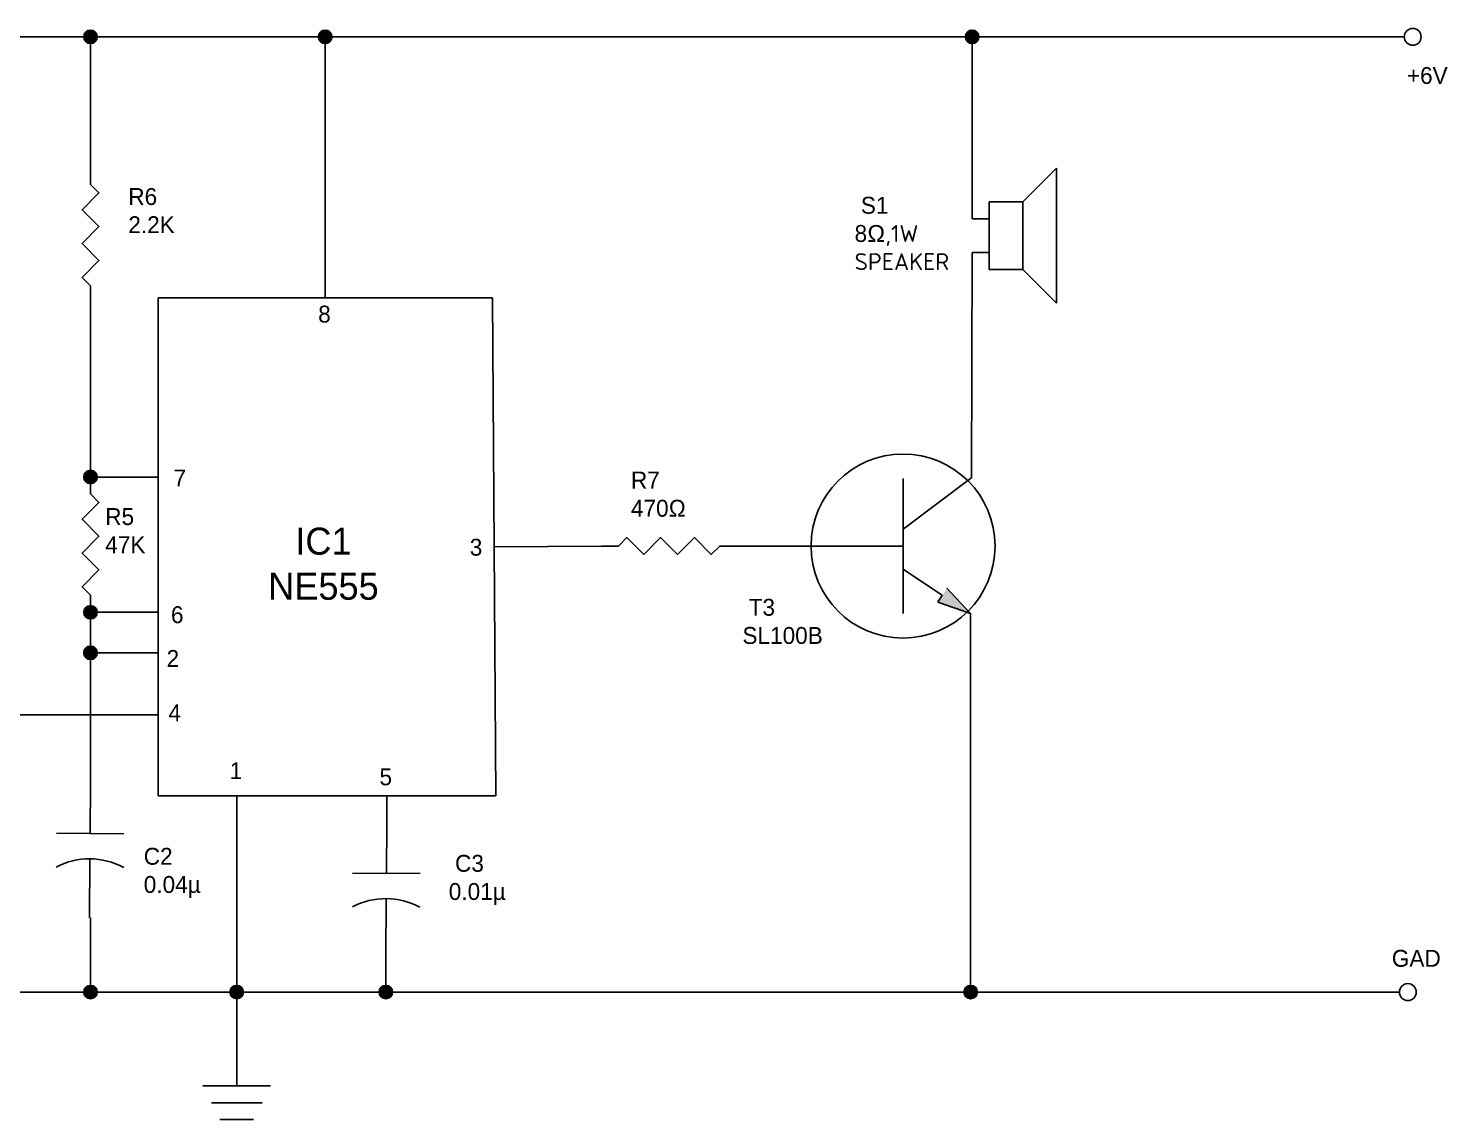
# Model space of a CAD drawing. Header units: inches. Extents: x 49.2 to 70.8, y -5.9 to 40.9.
# Drawn here: x 53.124 to 57.325, y 13.129 to 16.358 of the extents above; entities that cross this region are included whole.
import ezdxf

# ---------------------------------------------------------------- set-up
doc = ezdxf.new("R2010")
doc.units = ezdxf.units.IN
doc.header["$MEASUREMENT"] = 0

# ---------------------------------------------------------------- blocks, each defined once
blk = doc.blocks.new('Capacitor')
at = {"color": 7}
for p, q in [((0.15, -0.1), (0.15, 0.1)), ((0.15, 0), (0, 0)), ((0.225, 0), (0.4, 0))]:
    blk.add_line(p, q, dxfattribs=at)
blk.add_arc((0.4375, 0), 0.2125, 151.9275, 208.0725, dxfattribs=at)
blk = doc.blocks.new('Transistor - NPN')
at = {"color": 7}
for p, q in [((0.199999, 0.2), (0.199999, -0.2)), ((0.399999, 0.2), (0.199999, 0.05)), ((0, 0), (0.199999, 0)), ((0.316132, -0.145536), (0.201153, -0.069033)), ((0.329748, -0.124569), (0.399999, -0.2)), ((0.302516, -0.166503), (0.316132, -0.145536)), ((0.399999, -0.2), (0.302516, -0.166503))]:
    blk.add_line(p, q, dxfattribs=at)
blk.add_solid([(0.302516, -0.166503), (0.399999, -0.2), (0.329748, -0.124569)], dxfattribs=at)
blk = doc.blocks.new('Ground')
at = {"color": 7}
for p, q in [((-0.1, 0), (0.1, 0)), ((0.075, -0.05), (-0.075, -0.05)), ((-0.05, -0.1), (0.05, -0.1))]:
    blk.add_line(p, q, dxfattribs=at)
blk = doc.blocks.new('Speaker')
at = {"color": 7}
for p, q in [((0.25, 0.15), (0.15, 0.05)), ((0.25, -0.25), (0.25, 0.15)), ((0.05, 0.05), (0.05, -0.15)), ((0.15, 0.05), (0.05, 0.05)), ((0.15, -0.15), (0.15, 0.05)), ((0, 0), (0.05, 0)), ((0, -0.1), (0.05, -0.1)), ((0.05, -0.15), (0.15, -0.15)), ((0.15, -0.15), (0.25, -0.25))]:
    blk.add_line(p, q, dxfattribs=at)
blk = doc.blocks.new('Resistor')
at = {"color": 7}
blk.add_lwpolyline([(0, 0), (0.05, 0), (0.075, 0.025), (0.125, -0.025), (0.175, 0.025), (0.225, -0.025), (0.275, 0.025), (0.325, -0.025), (0.35, 0), (0.4, 0)], dxfattribs=at)

msp = doc.modelspace()

# ---------------------------------------------------------------- linework, layer by layer
for p, q in [((50.0964, 16.3328), (55.0964, 16.3328)), ((53.3078, 15.9463), (53.3078, 16.3328)), ((54.0025, 15.5609), (54.0025, 16.3328)), ((55.0964, 16.3328), (57.1964, 16.3328)), ((55.9174, 15.7946), (55.9174, 16.3328)), ((55.9158, 15.0285), (55.9174, 15.6946)), ((53.3078, 15.5463), (53.3078, 15.0305)), ((53.5078, 15.0305), (53.5078, 15.5609)), ((53.5078, 15.5609), (54.4972, 15.5609)), ((54.5078, 14.0872), (54.4972, 15.5609)), ((53.3078, 15.1607), (53.3078, 15.1607)), ((53.3078, 15.0961), (53.3078, 15.0961)), ((53.3078, 15.0305), (53.5078, 15.0305)), ((53.5078, 15.0305), (53.5078, 14.5648)), ((55.9129, 15.0263), (55.9158, 15.0285)), ((54.5025, 14.824), (54.8201, 14.8263)), ((55.2203, 14.8263), (55.5129, 14.8263)), ((53.3078, 14.6305), (53.3078, 14.1259)), ((53.3078, 14.6305), (53.5078, 14.6305)), ((55.9129, 14.6263), (55.9129, 13.5066)), ((53.5078, 14.5648), (53.5078, 14.4678)), ((53.3078, 14.5105), (53.5078, 14.5105)), ((53.5078, 14.4678), (53.5078, 14.3243)), ((52.743, 14.3269), (53.5081, 14.3269)), ((53.5078, 14.3243), (53.5078, 14.0872)), ((53.5078, 14.0872), (54.5078, 14.0872)), ((53.7406, 14.0872), (53.7406, 13.5066)), ((54.1847, 14.0081), (54.1853, 14.0872)), ((53.3078, 13.5066), (53.3078, 13.7259)), ((54.182, 13.5066), (54.182, 13.6081)), ((52.743, 13.5066), (53.3078, 13.5066)), ((53.3078, 13.5066), (54.182, 13.5066)), ((53.7406, 13.5066), (53.7406, 13.2294)), ((54.182, 13.5066), (57.182, 13.5066))]:
    msp.add_line(p, q)
at = {"color": 7}
for centre, radius in [((53.3078, 16.3328), 0.02), ((54.0025, 16.3328), 0.02), ((55.9174, 16.3328), 0.02), ((57.2214, 16.3328), 0.025), ((55.7129, 14.8263), 0.2723), ((53.3078, 15.0305), 0.02), ((53.3078, 14.6305), 0.02), ((53.3078, 14.5105), 0.02), ((53.3078, 13.5066), 0.02), ((53.7406, 13.5066), 0.02), ((54.182, 13.5066), 0.02), ((55.9129, 13.5066), 0.02), ((57.207, 13.5066), 0.025)]:
    msp.add_circle(centre, radius, dxfattribs=at)
for points in [[(53.2955, 16.3486), (53.2878, 16.3328), (53.3078, 16.3328)], [(53.2955, 16.3486), (53.2891, 16.34), (53.2878, 16.3328)], [(53.2955, 16.3486), (53.2924, 16.3455), (53.2891, 16.34)], [(53.2924, 16.3455), (53.2909, 16.3436), (53.2891, 16.34)], [(53.2909, 16.3436), (53.2898, 16.3417), (53.2891, 16.34)], [(53.2955, 16.3486), (53.2939, 16.3472), (53.2924, 16.3455)], [(53.2955, 16.3486), (53.3078, 16.3328), (53.3078, 16.3528)], [(53.3078, 16.3528), (53.3022, 16.352), (53.2955, 16.3486)], [(53.3022, 16.352), (53.2985, 16.3503), (53.2955, 16.3486)], [(53.2985, 16.3503), (53.2968, 16.3496), (53.2955, 16.3486)], [(53.3022, 16.352), (53.3002, 16.3513), (53.2985, 16.3503)], [(53.3078, 16.3528), (53.3062, 16.3527), (53.3022, 16.352)], [(53.3062, 16.3527), (53.3042, 16.3525), (53.3022, 16.352)], [(53.3201, 16.3486), (53.3078, 16.3528), (53.3078, 16.3328)], [(53.3201, 16.3486), (53.3134, 16.352), (53.3078, 16.3528)], [(53.3134, 16.352), (53.3094, 16.3527), (53.3078, 16.3528)], [(53.3078, 16.3328), (53.3278, 16.3328), (53.3201, 16.3486)], [(53.3134, 16.352), (53.3114, 16.3525), (53.3094, 16.3527)], [(53.3201, 16.3486), (53.3171, 16.3503), (53.3134, 16.352)], [(53.3171, 16.3503), (53.3155, 16.3513), (53.3134, 16.352)], [(53.3201, 16.3486), (53.3188, 16.3496), (53.3171, 16.3503)], [(53.3278, 16.3328), (53.3265, 16.34), (53.3201, 16.3486)], [(53.3265, 16.34), (53.3232, 16.3455), (53.3201, 16.3486)], [(53.3232, 16.3455), (53.3217, 16.3472), (53.3201, 16.3486)], [(53.3265, 16.34), (53.3247, 16.3436), (53.3232, 16.3455)], [(53.3265, 16.34), (53.3258, 16.3417), (53.3247, 16.3436)], [(53.9902, 16.3486), (53.9825, 16.3328), (54.0025, 16.3328)], [(53.9902, 16.3486), (53.9838, 16.34), (53.9825, 16.3328)], [(53.9902, 16.3486), (53.9871, 16.3455), (53.9838, 16.34)], [(53.9871, 16.3455), (53.9856, 16.3436), (53.9838, 16.34)], [(53.9856, 16.3436), (53.9845, 16.3417), (53.9838, 16.34)], [(53.9902, 16.3486), (53.9886, 16.3472), (53.9871, 16.3455)], [(53.9902, 16.3486), (54.0025, 16.3328), (54.0025, 16.3528)], [(54.0025, 16.3528), (53.9969, 16.352), (53.9902, 16.3486)], [(53.9969, 16.352), (53.9932, 16.3503), (53.9902, 16.3486)], [(53.9932, 16.3503), (53.9915, 16.3496), (53.9902, 16.3486)], [(53.9969, 16.352), (53.9949, 16.3513), (53.9932, 16.3503)], [(54.0025, 16.3528), (54.0009, 16.3527), (53.9969, 16.352)], [(54.0009, 16.3527), (53.9989, 16.3525), (53.9969, 16.352)], [(54.0148, 16.3486), (54.0025, 16.3528), (54.0025, 16.3328)], [(54.0148, 16.3486), (54.0081, 16.352), (54.0025, 16.3528)], [(54.0081, 16.352), (54.0041, 16.3527), (54.0025, 16.3528)], [(54.0025, 16.3328), (54.0225, 16.3328), (54.0148, 16.3486)], [(54.0081, 16.352), (54.0061, 16.3525), (54.0041, 16.3527)], [(54.0148, 16.3486), (54.0118, 16.3503), (54.0081, 16.352)], [(54.0118, 16.3503), (54.0102, 16.3513), (54.0081, 16.352)], [(54.0148, 16.3486), (54.0135, 16.3496), (54.0118, 16.3503)], [(54.0225, 16.3328), (54.0212, 16.34), (54.0148, 16.3486)], [(54.0212, 16.34), (54.0179, 16.3455), (54.0148, 16.3486)], [(54.0179, 16.3455), (54.0164, 16.3472), (54.0148, 16.3486)], [(54.0212, 16.34), (54.0194, 16.3436), (54.0179, 16.3455)], [(54.0212, 16.34), (54.0205, 16.3417), (54.0194, 16.3436)], [(55.9051, 16.3486), (55.8974, 16.3328), (55.9174, 16.3328)], [(55.9051, 16.3486), (55.8987, 16.34), (55.8974, 16.3328)], [(55.9051, 16.3486), (55.902, 16.3455), (55.8987, 16.34)], [(55.902, 16.3455), (55.9005, 16.3436), (55.8987, 16.34)], [(55.9005, 16.3436), (55.8994, 16.3417), (55.8987, 16.34)], [(55.9051, 16.3486), (55.9035, 16.3472), (55.902, 16.3455)], [(55.9051, 16.3486), (55.9174, 16.3328), (55.9174, 16.3528)], [(55.9174, 16.3528), (55.9118, 16.352), (55.9051, 16.3486)], [(55.9118, 16.352), (55.9081, 16.3503), (55.9051, 16.3486)], [(55.9081, 16.3503), (55.9064, 16.3496), (55.9051, 16.3486)], [(55.9118, 16.352), (55.9097, 16.3513), (55.9081, 16.3503)], [(55.9174, 16.3528), (55.9158, 16.3527), (55.9118, 16.352)], [(55.9158, 16.3527), (55.9138, 16.3525), (55.9118, 16.352)], [(55.9297, 16.3486), (55.9174, 16.3528), (55.9174, 16.3328)], [(55.9297, 16.3486), (55.923, 16.352), (55.9174, 16.3528)], [(55.923, 16.352), (55.919, 16.3527), (55.9174, 16.3528)], [(55.9174, 16.3328), (55.9374, 16.3328), (55.9297, 16.3486)], [(55.923, 16.352), (55.921, 16.3525), (55.919, 16.3527)], [(55.9297, 16.3486), (55.9267, 16.3503), (55.923, 16.352)], [(55.9267, 16.3503), (55.925, 16.3513), (55.923, 16.352)], [(55.9297, 16.3486), (55.9284, 16.3496), (55.9267, 16.3503)], [(55.9374, 16.3328), (55.9361, 16.34), (55.9297, 16.3486)], [(55.9361, 16.34), (55.9328, 16.3455), (55.9297, 16.3486)], [(55.9328, 16.3455), (55.9313, 16.3472), (55.9297, 16.3486)], [(55.9361, 16.34), (55.9343, 16.3436), (55.9328, 16.3455)], [(55.9361, 16.34), (55.9354, 16.3417), (55.9343, 16.3436)], [(53.2891, 16.34), (53.2883, 16.3376), (53.2878, 16.3328)], [(53.2883, 16.3376), (53.288, 16.3351), (53.2878, 16.3328)], [(53.3078, 16.3328), (53.2878, 16.3328), (53.2955, 16.3171)], [(53.2878, 16.3328), (53.2891, 16.3256), (53.2955, 16.3171)], [(53.2878, 16.3328), (53.2883, 16.328), (53.2891, 16.3256)], [(53.2878, 16.3328), (53.288, 16.3306), (53.2883, 16.328)], [(53.2891, 16.3256), (53.2924, 16.3202), (53.2955, 16.3171)], [(53.2891, 16.3256), (53.2909, 16.3221), (53.2924, 16.3202)], [(53.2891, 16.3256), (53.2898, 16.3239), (53.2909, 16.3221)], [(53.2924, 16.3202), (53.2939, 16.3185), (53.2955, 16.3171)], [(53.2955, 16.3171), (53.3078, 16.3128), (53.3078, 16.3328)], [(53.2955, 16.3171), (53.3022, 16.3137), (53.3078, 16.3128)], [(53.2955, 16.3171), (53.2985, 16.3154), (53.3022, 16.3137)], [(53.2955, 16.3171), (53.2968, 16.3161), (53.2985, 16.3154)], [(53.2985, 16.3154), (53.3002, 16.3143), (53.3022, 16.3137)], [(53.3022, 16.3137), (53.3062, 16.313), (53.3078, 16.3128)], [(53.3022, 16.3137), (53.3042, 16.3132), (53.3062, 16.313)], [(53.3201, 16.3171), (53.3078, 16.3328), (53.3078, 16.3128)], [(53.3201, 16.3171), (53.3278, 16.3328), (53.3078, 16.3328)], [(53.3078, 16.3128), (53.3134, 16.3137), (53.3201, 16.3171)], [(53.3078, 16.3128), (53.3094, 16.313), (53.3134, 16.3137)], [(53.3094, 16.313), (53.3114, 16.3132), (53.3134, 16.3137)], [(53.3134, 16.3137), (53.3171, 16.3154), (53.3201, 16.3171)], [(53.3134, 16.3137), (53.3155, 16.3143), (53.3171, 16.3154)], [(53.3171, 16.3154), (53.3188, 16.3161), (53.3201, 16.3171)], [(53.3201, 16.3171), (53.3265, 16.3256), (53.3278, 16.3328)], [(53.3201, 16.3171), (53.3232, 16.3202), (53.3265, 16.3256)], [(53.3201, 16.3171), (53.3217, 16.3185), (53.3232, 16.3202)], [(53.3232, 16.3202), (53.3247, 16.3221), (53.3265, 16.3256)], [(53.3247, 16.3221), (53.3258, 16.3239), (53.3265, 16.3256)], [(53.3278, 16.3328), (53.3273, 16.3376), (53.3265, 16.34)], [(53.3265, 16.3256), (53.3273, 16.328), (53.3278, 16.3328)], [(53.3278, 16.3328), (53.3276, 16.3351), (53.3273, 16.3376)], [(53.3273, 16.328), (53.3276, 16.3306), (53.3278, 16.3328)], [(53.9838, 16.34), (53.983, 16.3376), (53.9825, 16.3328)], [(53.983, 16.3376), (53.9827, 16.3351), (53.9825, 16.3328)], [(54.0025, 16.3328), (53.9825, 16.3328), (53.9902, 16.3171)], [(53.9825, 16.3328), (53.9838, 16.3256), (53.9902, 16.3171)], [(53.9825, 16.3328), (53.983, 16.328), (53.9838, 16.3256)], [(53.9825, 16.3328), (53.9827, 16.3306), (53.983, 16.328)], [(53.9838, 16.3256), (53.9871, 16.3202), (53.9902, 16.3171)], [(53.9838, 16.3256), (53.9856, 16.3221), (53.9871, 16.3202)], [(53.9838, 16.3256), (53.9845, 16.3239), (53.9856, 16.3221)], [(53.9871, 16.3202), (53.9886, 16.3185), (53.9902, 16.3171)], [(53.9902, 16.3171), (54.0025, 16.3128), (54.0025, 16.3328)], [(53.9902, 16.3171), (53.9969, 16.3137), (54.0025, 16.3128)], [(53.9902, 16.3171), (53.9932, 16.3154), (53.9969, 16.3137)], [(53.9902, 16.3171), (53.9915, 16.3161), (53.9932, 16.3154)], [(53.9932, 16.3154), (53.9949, 16.3143), (53.9969, 16.3137)], [(53.9969, 16.3137), (54.0009, 16.313), (54.0025, 16.3128)], [(53.9969, 16.3137), (53.9989, 16.3132), (54.0009, 16.313)], [(54.0148, 16.3171), (54.0025, 16.3328), (54.0025, 16.3128)], [(54.0148, 16.3171), (54.0225, 16.3328), (54.0025, 16.3328)], [(54.0025, 16.3128), (54.0081, 16.3137), (54.0148, 16.3171)], [(54.0025, 16.3128), (54.0041, 16.313), (54.0081, 16.3137)], [(54.0041, 16.313), (54.0061, 16.3132), (54.0081, 16.3137)], [(54.0081, 16.3137), (54.0118, 16.3154), (54.0148, 16.3171)], [(54.0081, 16.3137), (54.0102, 16.3143), (54.0118, 16.3154)], [(54.0118, 16.3154), (54.0135, 16.3161), (54.0148, 16.3171)], [(54.0148, 16.3171), (54.0212, 16.3256), (54.0225, 16.3328)], [(54.0148, 16.3171), (54.0179, 16.3202), (54.0212, 16.3256)], [(54.0148, 16.3171), (54.0164, 16.3185), (54.0179, 16.3202)], [(54.0179, 16.3202), (54.0194, 16.3221), (54.0212, 16.3256)], [(54.0194, 16.3221), (54.0205, 16.3239), (54.0212, 16.3256)], [(54.0225, 16.3328), (54.022, 16.3376), (54.0212, 16.34)], [(54.0212, 16.3256), (54.022, 16.328), (54.0225, 16.3328)], [(54.0225, 16.3328), (54.0223, 16.3351), (54.022, 16.3376)], [(54.022, 16.328), (54.0223, 16.3306), (54.0225, 16.3328)], [(55.8987, 16.34), (55.8979, 16.3376), (55.8974, 16.3328)], [(55.8979, 16.3376), (55.8975, 16.3351), (55.8974, 16.3328)], [(55.9174, 16.3328), (55.8974, 16.3328), (55.9051, 16.3171)], [(55.8974, 16.3328), (55.8987, 16.3256), (55.9051, 16.3171)], [(55.8974, 16.3328), (55.8979, 16.328), (55.8987, 16.3256)], [(55.8974, 16.3328), (55.8975, 16.3306), (55.8979, 16.328)], [(55.8987, 16.3256), (55.902, 16.3202), (55.9051, 16.3171)], [(55.8987, 16.3256), (55.9005, 16.3221), (55.902, 16.3202)], [(55.8987, 16.3256), (55.8994, 16.3239), (55.9005, 16.3221)], [(55.902, 16.3202), (55.9035, 16.3185), (55.9051, 16.3171)], [(55.9051, 16.3171), (55.9174, 16.3128), (55.9174, 16.3328)], [(55.9051, 16.3171), (55.9118, 16.3137), (55.9174, 16.3128)], [(55.9051, 16.3171), (55.9081, 16.3154), (55.9118, 16.3137)], [(55.9051, 16.3171), (55.9064, 16.3161), (55.9081, 16.3154)], [(55.9081, 16.3154), (55.9097, 16.3143), (55.9118, 16.3137)], [(55.9118, 16.3137), (55.9158, 16.313), (55.9174, 16.3128)], [(55.9118, 16.3137), (55.9138, 16.3132), (55.9158, 16.313)], [(55.9297, 16.3171), (55.9174, 16.3328), (55.9174, 16.3128)], [(55.9297, 16.3171), (55.9374, 16.3328), (55.9174, 16.3328)], [(55.9174, 16.3128), (55.923, 16.3137), (55.9297, 16.3171)], [(55.9174, 16.3128), (55.919, 16.313), (55.923, 16.3137)], [(55.919, 16.313), (55.921, 16.3132), (55.923, 16.3137)], [(55.923, 16.3137), (55.9267, 16.3154), (55.9297, 16.3171)], [(55.923, 16.3137), (55.925, 16.3143), (55.9267, 16.3154)], [(55.9267, 16.3154), (55.9284, 16.3161), (55.9297, 16.3171)], [(55.9297, 16.3171), (55.9361, 16.3256), (55.9374, 16.3328)], [(55.9297, 16.3171), (55.9328, 16.3202), (55.9361, 16.3256)], [(55.9297, 16.3171), (55.9313, 16.3185), (55.9328, 16.3202)], [(55.9328, 16.3202), (55.9343, 16.3221), (55.9361, 16.3256)], [(55.9343, 16.3221), (55.9354, 16.3239), (55.9361, 16.3256)], [(55.9374, 16.3328), (55.9368, 16.3376), (55.9361, 16.34)], [(55.9361, 16.3256), (55.9368, 16.328), (55.9374, 16.3328)], [(55.9374, 16.3328), (55.9372, 16.3351), (55.9368, 16.3376)], [(55.9368, 16.328), (55.9372, 16.3306), (55.9374, 16.3328)], [(53.2955, 15.0462), (53.2878, 15.0305), (53.3078, 15.0305)], [(53.2955, 15.0462), (53.2891, 15.0377), (53.2878, 15.0305)], [(53.2955, 15.0462), (53.2924, 15.0431), (53.2891, 15.0377)], [(53.2924, 15.0431), (53.2909, 15.0413), (53.2891, 15.0377)], [(53.2909, 15.0413), (53.2898, 15.0394), (53.2891, 15.0377)], [(53.2955, 15.0462), (53.2939, 15.0449), (53.2924, 15.0431)], [(53.2955, 15.0462), (53.3078, 15.0305), (53.3078, 15.0505)], [(53.3078, 15.0505), (53.3022, 15.0496), (53.2955, 15.0462)], [(53.3022, 15.0496), (53.2985, 15.0479), (53.2955, 15.0462)], [(53.2985, 15.0479), (53.2968, 15.0472), (53.2955, 15.0462)], [(53.3022, 15.0496), (53.3002, 15.049), (53.2985, 15.0479)], [(53.3078, 15.0505), (53.3062, 15.0503), (53.3022, 15.0496)], [(53.3062, 15.0503), (53.3042, 15.0502), (53.3022, 15.0496)], [(53.3201, 15.0462), (53.3078, 15.0505), (53.3078, 15.0305)], [(53.3201, 15.0462), (53.3134, 15.0496), (53.3078, 15.0505)], [(53.3134, 15.0496), (53.3094, 15.0503), (53.3078, 15.0505)], [(53.3078, 15.0305), (53.3278, 15.0305), (53.3201, 15.0462)], [(53.3134, 15.0496), (53.3114, 15.0502), (53.3094, 15.0503)], [(53.3201, 15.0462), (53.3171, 15.0479), (53.3134, 15.0496)], [(53.3171, 15.0479), (53.3155, 15.049), (53.3134, 15.0496)], [(53.3201, 15.0462), (53.3188, 15.0472), (53.3171, 15.0479)], [(53.3278, 15.0305), (53.3265, 15.0377), (53.3201, 15.0462)], [(53.3265, 15.0377), (53.3232, 15.0431), (53.3201, 15.0462)], [(53.3232, 15.0431), (53.3217, 15.0449), (53.3201, 15.0462)], [(53.3265, 15.0377), (53.3247, 15.0413), (53.3232, 15.0431)], [(53.3265, 15.0377), (53.3258, 15.0394), (53.3247, 15.0413)], [(53.2891, 15.0377), (53.2883, 15.0353), (53.2878, 15.0305)], [(53.2883, 15.0353), (53.288, 15.0327), (53.2878, 15.0305)], [(53.3078, 15.0305), (53.2878, 15.0305), (53.2955, 15.0147)], [(53.2878, 15.0305), (53.2891, 15.0233), (53.2955, 15.0147)], [(53.2878, 15.0305), (53.2883, 15.0257), (53.2891, 15.0233)], [(53.2878, 15.0305), (53.288, 15.0282), (53.2883, 15.0257)], [(53.2891, 15.0233), (53.2924, 15.0178), (53.2955, 15.0147)], [(53.2891, 15.0233), (53.2909, 15.0197), (53.2924, 15.0178)], [(53.2891, 15.0233), (53.2898, 15.0216), (53.2909, 15.0197)], [(53.2924, 15.0178), (53.2939, 15.0161), (53.2955, 15.0147)], [(53.2955, 15.0147), (53.3078, 15.0105), (53.3078, 15.0305)], [(53.2955, 15.0147), (53.3022, 15.0113), (53.3078, 15.0105)], [(53.2955, 15.0147), (53.2985, 15.013), (53.3022, 15.0113)], [(53.2955, 15.0147), (53.2968, 15.0137), (53.2985, 15.013)], [(53.2985, 15.013), (53.3002, 15.012), (53.3022, 15.0113)], [(53.3022, 15.0113), (53.3062, 15.0106), (53.3078, 15.0105)], [(53.3022, 15.0113), (53.3042, 15.0108), (53.3062, 15.0106)], [(53.3201, 15.0147), (53.3078, 15.0305), (53.3078, 15.0105)], [(53.3201, 15.0147), (53.3278, 15.0305), (53.3078, 15.0305)], [(53.3078, 15.0105), (53.3134, 15.0113), (53.3201, 15.0147)], [(53.3078, 15.0105), (53.3094, 15.0106), (53.3134, 15.0113)], [(53.3094, 15.0106), (53.3114, 15.0108), (53.3134, 15.0113)], [(53.3134, 15.0113), (53.3171, 15.013), (53.3201, 15.0147)], [(53.3134, 15.0113), (53.3155, 15.012), (53.3171, 15.013)], [(53.3171, 15.013), (53.3188, 15.0137), (53.3201, 15.0147)], [(53.3201, 15.0147), (53.3265, 15.0233), (53.3278, 15.0305)], [(53.3201, 15.0147), (53.3232, 15.0178), (53.3265, 15.0233)], [(53.3201, 15.0147), (53.3217, 15.0161), (53.3232, 15.0178)], [(53.3232, 15.0178), (53.3247, 15.0197), (53.3265, 15.0233)], [(53.3247, 15.0197), (53.3258, 15.0216), (53.3265, 15.0233)], [(53.3278, 15.0305), (53.3273, 15.0353), (53.3265, 15.0377)], [(53.3265, 15.0233), (53.3273, 15.0257), (53.3278, 15.0305)], [(53.3278, 15.0305), (53.3276, 15.0327), (53.3273, 15.0353)], [(53.3273, 15.0257), (53.3276, 15.0282), (53.3278, 15.0305)], [(53.2955, 14.6462), (53.2878, 14.6305), (53.3078, 14.6305)], [(53.2955, 14.6462), (53.2891, 14.6377), (53.2878, 14.6305)], [(53.2891, 14.6377), (53.2883, 14.6353), (53.2878, 14.6305)], [(53.2883, 14.6353), (53.288, 14.6327), (53.2878, 14.6305)], [(53.3078, 14.6305), (53.2878, 14.6305), (53.2955, 14.6147)], [(53.2878, 14.6305), (53.2891, 14.6233), (53.2955, 14.6147)], [(53.2878, 14.6305), (53.2883, 14.6257), (53.2891, 14.6233)], [(53.2878, 14.6305), (53.288, 14.6282), (53.2883, 14.6257)], [(53.2955, 14.6462), (53.2924, 14.6431), (53.2891, 14.6377)], [(53.2924, 14.6431), (53.2909, 14.6413), (53.2891, 14.6377)], [(53.2909, 14.6413), (53.2898, 14.6394), (53.2891, 14.6377)], [(53.2891, 14.6233), (53.2924, 14.6178), (53.2955, 14.6147)], [(53.2891, 14.6233), (53.2909, 14.6197), (53.2924, 14.6178)], [(53.2891, 14.6233), (53.2898, 14.6216), (53.2909, 14.6197)], [(53.2955, 14.6462), (53.2939, 14.6449), (53.2924, 14.6431)], [(53.2955, 14.6462), (53.3078, 14.6305), (53.3078, 14.6505)], [(53.3078, 14.6505), (53.3022, 14.6496), (53.2955, 14.6462)], [(53.3022, 14.6496), (53.2985, 14.6479), (53.2955, 14.6462)], [(53.2985, 14.6479), (53.2968, 14.6472), (53.2955, 14.6462)], [(53.2955, 14.6147), (53.3078, 14.6105), (53.3078, 14.6305)], [(53.3022, 14.6496), (53.3002, 14.649), (53.2985, 14.6479)], [(53.3078, 14.6505), (53.3062, 14.6503), (53.3022, 14.6496)], [(53.3062, 14.6503), (53.3042, 14.6502), (53.3022, 14.6496)], [(53.3201, 14.6462), (53.3078, 14.6505), (53.3078, 14.6305)], [(53.3201, 14.6462), (53.3134, 14.6496), (53.3078, 14.6505)], [(53.3134, 14.6496), (53.3094, 14.6503), (53.3078, 14.6505)], [(53.3078, 14.6305), (53.3278, 14.6305), (53.3201, 14.6462)], [(53.3201, 14.6147), (53.3078, 14.6305), (53.3078, 14.6105)], [(53.3201, 14.6147), (53.3278, 14.6305), (53.3078, 14.6305)], [(53.3134, 14.6496), (53.3114, 14.6502), (53.3094, 14.6503)], [(53.3201, 14.6462), (53.3171, 14.6479), (53.3134, 14.6496)], [(53.3171, 14.6479), (53.3155, 14.649), (53.3134, 14.6496)], [(53.3201, 14.6462), (53.3188, 14.6472), (53.3171, 14.6479)], [(53.3278, 14.6305), (53.3265, 14.6377), (53.3201, 14.6462)], [(53.3265, 14.6377), (53.3232, 14.6431), (53.3201, 14.6462)], [(53.3232, 14.6431), (53.3217, 14.6449), (53.3201, 14.6462)], [(53.3201, 14.6147), (53.3265, 14.6233), (53.3278, 14.6305)], [(53.3201, 14.6147), (53.3232, 14.6178), (53.3265, 14.6233)], [(53.3265, 14.6377), (53.3247, 14.6413), (53.3232, 14.6431)], [(53.3232, 14.6178), (53.3247, 14.6197), (53.3265, 14.6233)], [(53.3265, 14.6377), (53.3258, 14.6394), (53.3247, 14.6413)], [(53.3247, 14.6197), (53.3258, 14.6216), (53.3265, 14.6233)], [(53.3278, 14.6305), (53.3273, 14.6353), (53.3265, 14.6377)], [(53.3265, 14.6233), (53.3273, 14.6257), (53.3278, 14.6305)], [(53.3278, 14.6305), (53.3276, 14.6327), (53.3273, 14.6353)], [(53.3273, 14.6257), (53.3276, 14.6282), (53.3278, 14.6305)], [(53.2924, 14.6178), (53.2939, 14.6161), (53.2955, 14.6147)], [(53.2955, 14.6147), (53.3022, 14.6113), (53.3078, 14.6105)], [(53.2955, 14.6147), (53.2985, 14.613), (53.3022, 14.6113)], [(53.2955, 14.6147), (53.2968, 14.6137), (53.2985, 14.613)], [(53.2985, 14.613), (53.3002, 14.612), (53.3022, 14.6113)], [(53.3022, 14.6113), (53.3062, 14.6106), (53.3078, 14.6105)], [(53.3022, 14.6113), (53.3042, 14.6108), (53.3062, 14.6106)], [(53.3078, 14.6105), (53.3134, 14.6113), (53.3201, 14.6147)], [(53.3078, 14.6105), (53.3094, 14.6106), (53.3134, 14.6113)], [(53.3094, 14.6106), (53.3114, 14.6108), (53.3134, 14.6113)], [(53.3134, 14.6113), (53.3171, 14.613), (53.3201, 14.6147)], [(53.3134, 14.6113), (53.3155, 14.612), (53.3171, 14.613)], [(53.3171, 14.613), (53.3188, 14.6137), (53.3201, 14.6147)], [(53.3201, 14.6147), (53.3217, 14.6161), (53.3232, 14.6178)], [(53.2955, 14.5262), (53.2878, 14.5105), (53.3078, 14.5105)], [(53.2955, 14.5262), (53.2891, 14.5177), (53.2878, 14.5105)], [(53.2891, 14.5177), (53.2883, 14.5153), (53.2878, 14.5105)], [(53.2883, 14.5153), (53.288, 14.5127), (53.2878, 14.5105)], [(53.3078, 14.5105), (53.2878, 14.5105), (53.2955, 14.4947)], [(53.2878, 14.5105), (53.2891, 14.5033), (53.2955, 14.4947)], [(53.2878, 14.5105), (53.2883, 14.5057), (53.2891, 14.5033)], [(53.2878, 14.5105), (53.288, 14.5082), (53.2883, 14.5057)], [(53.2955, 14.5262), (53.2924, 14.5231), (53.2891, 14.5177)], [(53.2924, 14.5231), (53.2909, 14.5213), (53.2891, 14.5177)], [(53.2909, 14.5213), (53.2898, 14.5194), (53.2891, 14.5177)], [(53.2891, 14.5033), (53.2924, 14.4978), (53.2955, 14.4947)], [(53.2891, 14.5033), (53.2909, 14.4997), (53.2924, 14.4978)], [(53.2891, 14.5033), (53.2898, 14.5016), (53.2909, 14.4997)], [(53.2955, 14.5262), (53.2939, 14.5249), (53.2924, 14.5231)], [(53.2924, 14.4978), (53.2939, 14.4961), (53.2955, 14.4947)], [(53.2955, 14.5262), (53.3078, 14.5105), (53.3078, 14.5305)], [(53.3078, 14.5305), (53.3022, 14.5297), (53.2955, 14.5262)], [(53.3022, 14.5297), (53.2985, 14.5279), (53.2955, 14.5262)], [(53.2985, 14.5279), (53.2968, 14.5273), (53.2955, 14.5262)], [(53.2955, 14.4947), (53.3078, 14.4905), (53.3078, 14.5105)], [(53.2955, 14.4947), (53.3022, 14.4913), (53.3078, 14.4905)], [(53.2955, 14.4947), (53.2985, 14.493), (53.3022, 14.4913)], [(53.2955, 14.4947), (53.2968, 14.4937), (53.2985, 14.493)], [(53.3022, 14.5297), (53.3002, 14.529), (53.2985, 14.5279)], [(53.2985, 14.493), (53.3002, 14.492), (53.3022, 14.4913)], [(53.3078, 14.5305), (53.3062, 14.5303), (53.3022, 14.5297)], [(53.3062, 14.5303), (53.3042, 14.5302), (53.3022, 14.5297)], [(53.3201, 14.5262), (53.3078, 14.5305), (53.3078, 14.5105)], [(53.3201, 14.5262), (53.3134, 14.5297), (53.3078, 14.5305)], [(53.3134, 14.5297), (53.3094, 14.5303), (53.3078, 14.5305)], [(53.3078, 14.5105), (53.3278, 14.5105), (53.3201, 14.5262)], [(53.3201, 14.4947), (53.3078, 14.5105), (53.3078, 14.4905)], [(53.3201, 14.4947), (53.3278, 14.5105), (53.3078, 14.5105)], [(53.3078, 14.4905), (53.3134, 14.4913), (53.3201, 14.4947)], [(53.3134, 14.5297), (53.3114, 14.5302), (53.3094, 14.5303)], [(53.3201, 14.5262), (53.3171, 14.5279), (53.3134, 14.5297)], [(53.3171, 14.5279), (53.3155, 14.529), (53.3134, 14.5297)], [(53.3134, 14.4913), (53.3171, 14.493), (53.3201, 14.4947)], [(53.3134, 14.4913), (53.3155, 14.492), (53.3171, 14.493)], [(53.3201, 14.5262), (53.3188, 14.5273), (53.3171, 14.5279)], [(53.3171, 14.493), (53.3188, 14.4937), (53.3201, 14.4947)], [(53.3278, 14.5105), (53.3265, 14.5177), (53.3201, 14.5262)], [(53.3265, 14.5177), (53.3232, 14.5231), (53.3201, 14.5262)], [(53.3232, 14.5231), (53.3217, 14.5249), (53.3201, 14.5262)], [(53.3201, 14.4947), (53.3265, 14.5033), (53.3278, 14.5105)], [(53.3201, 14.4947), (53.3232, 14.4978), (53.3265, 14.5033)], [(53.3201, 14.4947), (53.3217, 14.4961), (53.3232, 14.4978)], [(53.3265, 14.5177), (53.3247, 14.5213), (53.3232, 14.5231)], [(53.3232, 14.4978), (53.3247, 14.4997), (53.3265, 14.5033)], [(53.3265, 14.5177), (53.3258, 14.5194), (53.3247, 14.5213)], [(53.3247, 14.4997), (53.3258, 14.5016), (53.3265, 14.5033)], [(53.3278, 14.5105), (53.3273, 14.5153), (53.3265, 14.5177)], [(53.3265, 14.5033), (53.3273, 14.5057), (53.3278, 14.5105)], [(53.3278, 14.5105), (53.3276, 14.5127), (53.3273, 14.5153)], [(53.3273, 14.5057), (53.3276, 14.5082), (53.3278, 14.5105)], [(53.3022, 14.4913), (53.3062, 14.4906), (53.3078, 14.4905)], [(53.3022, 14.4913), (53.3042, 14.4908), (53.3062, 14.4906)], [(53.3078, 14.4905), (53.3094, 14.4906), (53.3134, 14.4913)], [(53.3094, 14.4906), (53.3114, 14.4908), (53.3134, 14.4913)], [(53.2955, 13.5223), (53.3078, 13.5066), (53.3078, 13.5266)], [(53.3078, 13.5266), (53.3022, 13.5258), (53.2955, 13.5223)], [(53.3078, 13.5266), (53.3062, 13.5264), (53.3022, 13.5258)], [(53.3062, 13.5264), (53.3042, 13.5263), (53.3022, 13.5258)], [(53.3201, 13.5223), (53.3078, 13.5266), (53.3078, 13.5066)], [(53.3201, 13.5223), (53.3134, 13.5258), (53.3078, 13.5266)], [(53.3134, 13.5258), (53.3094, 13.5264), (53.3078, 13.5266)], [(53.3134, 13.5258), (53.3114, 13.5263), (53.3094, 13.5264)], [(53.7284, 13.5223), (53.7406, 13.5066), (53.7406, 13.5266)], [(53.7406, 13.5266), (53.735, 13.5258), (53.7284, 13.5223)], [(53.7406, 13.5266), (53.7391, 13.5264), (53.735, 13.5258)], [(53.7391, 13.5264), (53.737, 13.5263), (53.735, 13.5258)], [(53.7529, 13.5223), (53.7406, 13.5266), (53.7406, 13.5066)], [(53.7529, 13.5223), (53.7463, 13.5258), (53.7406, 13.5266)], [(53.7463, 13.5258), (53.7422, 13.5264), (53.7406, 13.5266)], [(53.7463, 13.5258), (53.7442, 13.5263), (53.7422, 13.5264)], [(54.1697, 13.5223), (54.182, 13.5066), (54.182, 13.5266)], [(54.182, 13.5266), (54.1764, 13.5258), (54.1697, 13.5223)], [(54.182, 13.5266), (54.1804, 13.5264), (54.1764, 13.5258)], [(54.1804, 13.5264), (54.1784, 13.5263), (54.1764, 13.5258)], [(54.1943, 13.5223), (54.182, 13.5266), (54.182, 13.5066)], [(54.1943, 13.5223), (54.1876, 13.5258), (54.182, 13.5266)], [(54.1876, 13.5258), (54.1836, 13.5264), (54.182, 13.5266)], [(54.1876, 13.5258), (54.1856, 13.5263), (54.1836, 13.5264)], [(55.9006, 13.5223), (55.9129, 13.5066), (55.9129, 13.5266)], [(55.9129, 13.5266), (55.9072, 13.5258), (55.9006, 13.5223)], [(55.9129, 13.5266), (55.9113, 13.5264), (55.9072, 13.5258)], [(55.9113, 13.5264), (55.9093, 13.5263), (55.9072, 13.5258)], [(55.9251, 13.5223), (55.9129, 13.5266), (55.9129, 13.5066)], [(55.9251, 13.5223), (55.9185, 13.5258), (55.9129, 13.5266)], [(55.9185, 13.5258), (55.9144, 13.5264), (55.9129, 13.5266)], [(55.9185, 13.5258), (55.9165, 13.5263), (55.9144, 13.5264)], [(53.2955, 13.5223), (53.2878, 13.5066), (53.3078, 13.5066)], [(53.2955, 13.5223), (53.2891, 13.5138), (53.2878, 13.5066)], [(53.2891, 13.5138), (53.2883, 13.5114), (53.2878, 13.5066)], [(53.2883, 13.5114), (53.288, 13.5088), (53.2878, 13.5066)], [(53.3078, 13.5066), (53.2878, 13.5066), (53.2955, 13.4908)], [(53.2878, 13.5066), (53.2891, 13.4994), (53.2955, 13.4908)], [(53.2878, 13.5066), (53.2883, 13.5018), (53.2891, 13.4994)], [(53.2878, 13.5066), (53.288, 13.5044), (53.2883, 13.5018)], [(53.2955, 13.5223), (53.2924, 13.5193), (53.2891, 13.5138)], [(53.2924, 13.5193), (53.2909, 13.5174), (53.2891, 13.5138)], [(53.2909, 13.5174), (53.2898, 13.5155), (53.2891, 13.5138)], [(53.2891, 13.4994), (53.2924, 13.4939), (53.2955, 13.4908)], [(53.2891, 13.4994), (53.2909, 13.4958), (53.2924, 13.4939)], [(53.2891, 13.4994), (53.2898, 13.4977), (53.2909, 13.4958)], [(53.2955, 13.5223), (53.2939, 13.521), (53.2924, 13.5193)], [(53.2924, 13.4939), (53.2939, 13.4922), (53.2955, 13.4908)], [(53.3022, 13.5258), (53.2985, 13.5241), (53.2955, 13.5223)], [(53.2985, 13.5241), (53.2968, 13.5234), (53.2955, 13.5223)], [(53.2955, 13.4908), (53.3078, 13.4866), (53.3078, 13.5066)], [(53.2955, 13.4908), (53.3022, 13.4874), (53.3078, 13.4866)], [(53.2955, 13.4908), (53.2985, 13.4891), (53.3022, 13.4874)], [(53.2955, 13.4908), (53.2968, 13.4898), (53.2985, 13.4891)], [(53.3022, 13.5258), (53.3002, 13.5251), (53.2985, 13.5241)], [(53.2985, 13.4891), (53.3002, 13.4881), (53.3022, 13.4874)], [(53.3022, 13.4874), (53.3062, 13.4867), (53.3078, 13.4866)], [(53.3022, 13.4874), (53.3042, 13.4869), (53.3062, 13.4867)], [(53.3078, 13.5066), (53.3278, 13.5066), (53.3201, 13.5223)], [(53.3201, 13.4908), (53.3078, 13.5066), (53.3078, 13.4866)], [(53.3201, 13.4908), (53.3278, 13.5066), (53.3078, 13.5066)], [(53.3078, 13.4866), (53.3134, 13.4874), (53.3201, 13.4908)], [(53.3078, 13.4866), (53.3094, 13.4867), (53.3134, 13.4874)], [(53.3094, 13.4867), (53.3114, 13.4869), (53.3134, 13.4874)], [(53.3201, 13.5223), (53.3171, 13.5241), (53.3134, 13.5258)], [(53.3171, 13.5241), (53.3155, 13.5251), (53.3134, 13.5258)], [(53.3134, 13.4874), (53.3171, 13.4891), (53.3201, 13.4908)], [(53.3134, 13.4874), (53.3155, 13.4881), (53.3171, 13.4891)], [(53.3201, 13.5223), (53.3188, 13.5234), (53.3171, 13.5241)], [(53.3171, 13.4891), (53.3188, 13.4898), (53.3201, 13.4908)], [(53.3278, 13.5066), (53.3265, 13.5138), (53.3201, 13.5223)], [(53.3265, 13.5138), (53.3232, 13.5193), (53.3201, 13.5223)], [(53.3232, 13.5193), (53.3217, 13.521), (53.3201, 13.5223)], [(53.3201, 13.4908), (53.3265, 13.4994), (53.3278, 13.5066)], [(53.3201, 13.4908), (53.3232, 13.4939), (53.3265, 13.4994)], [(53.3201, 13.4908), (53.3217, 13.4922), (53.3232, 13.4939)], [(53.3265, 13.5138), (53.3247, 13.5174), (53.3232, 13.5193)], [(53.3232, 13.4939), (53.3247, 13.4958), (53.3265, 13.4994)], [(53.3265, 13.5138), (53.3258, 13.5155), (53.3247, 13.5174)], [(53.3247, 13.4958), (53.3258, 13.4977), (53.3265, 13.4994)], [(53.3278, 13.5066), (53.3273, 13.5114), (53.3265, 13.5138)], [(53.3265, 13.4994), (53.3273, 13.5018), (53.3278, 13.5066)], [(53.3278, 13.5066), (53.3276, 13.5088), (53.3273, 13.5114)], [(53.3273, 13.5018), (53.3276, 13.5044), (53.3278, 13.5066)], [(53.7284, 13.5223), (53.7206, 13.5066), (53.7406, 13.5066)], [(53.7284, 13.5223), (53.7219, 13.5138), (53.7206, 13.5066)], [(53.7219, 13.5138), (53.7212, 13.5114), (53.7206, 13.5066)], [(53.7212, 13.5114), (53.7208, 13.5088), (53.7206, 13.5066)], [(53.7406, 13.5066), (53.7206, 13.5066), (53.7284, 13.4908)], [(53.7206, 13.5066), (53.7219, 13.4994), (53.7284, 13.4908)], [(53.7206, 13.5066), (53.7212, 13.5018), (53.7219, 13.4994)], [(53.7206, 13.5066), (53.7208, 13.5044), (53.7212, 13.5018)], [(53.7284, 13.5223), (53.7252, 13.5193), (53.7219, 13.5138)], [(53.7252, 13.5193), (53.7238, 13.5174), (53.7219, 13.5138)], [(53.7238, 13.5174), (53.7227, 13.5155), (53.7219, 13.5138)], [(53.7219, 13.4994), (53.7252, 13.4939), (53.7284, 13.4908)], [(53.7219, 13.4994), (53.7238, 13.4958), (53.7252, 13.4939)], [(53.7219, 13.4994), (53.7227, 13.4977), (53.7238, 13.4958)], [(53.7284, 13.5223), (53.7267, 13.521), (53.7252, 13.5193)], [(53.7252, 13.4939), (53.7267, 13.4922), (53.7284, 13.4908)], [(53.735, 13.5258), (53.7313, 13.5241), (53.7284, 13.5223)], [(53.7313, 13.5241), (53.7297, 13.5234), (53.7284, 13.5223)], [(53.7284, 13.4908), (53.7406, 13.4866), (53.7406, 13.5066)], [(53.7284, 13.4908), (53.735, 13.4874), (53.7406, 13.4866)], [(53.7284, 13.4908), (53.7313, 13.4891), (53.735, 13.4874)], [(53.7284, 13.4908), (53.7297, 13.4898), (53.7313, 13.4891)], [(53.735, 13.5258), (53.733, 13.5251), (53.7313, 13.5241)], [(53.7313, 13.4891), (53.733, 13.4881), (53.735, 13.4874)], [(53.735, 13.4874), (53.7391, 13.4867), (53.7406, 13.4866)], [(53.735, 13.4874), (53.737, 13.4869), (53.7391, 13.4867)], [(53.7406, 13.5066), (53.7606, 13.5066), (53.7529, 13.5223)], [(53.7529, 13.4908), (53.7406, 13.5066), (53.7406, 13.4866)], [(53.7529, 13.4908), (53.7606, 13.5066), (53.7406, 13.5066)], [(53.7406, 13.4866), (53.7463, 13.4874), (53.7529, 13.4908)], [(53.7406, 13.4866), (53.7422, 13.4867), (53.7463, 13.4874)], [(53.7422, 13.4867), (53.7442, 13.4869), (53.7463, 13.4874)], [(53.7529, 13.5223), (53.75, 13.5241), (53.7463, 13.5258)], [(53.75, 13.5241), (53.7483, 13.5251), (53.7463, 13.5258)], [(53.7463, 13.4874), (53.75, 13.4891), (53.7529, 13.4908)], [(53.7463, 13.4874), (53.7483, 13.4881), (53.75, 13.4891)], [(53.7529, 13.5223), (53.7516, 13.5234), (53.75, 13.5241)], [(53.75, 13.4891), (53.7516, 13.4898), (53.7529, 13.4908)], [(53.7606, 13.5066), (53.7594, 13.5138), (53.7529, 13.5223)], [(53.7594, 13.5138), (53.7561, 13.5193), (53.7529, 13.5223)], [(53.7561, 13.5193), (53.7546, 13.521), (53.7529, 13.5223)], [(53.7529, 13.4908), (53.7594, 13.4994), (53.7606, 13.5066)], [(53.7529, 13.4908), (53.7561, 13.4939), (53.7594, 13.4994)], [(53.7529, 13.4908), (53.7546, 13.4922), (53.7561, 13.4939)], [(53.7594, 13.5138), (53.7575, 13.5174), (53.7561, 13.5193)], [(53.7561, 13.4939), (53.7575, 13.4958), (53.7594, 13.4994)], [(53.7594, 13.5138), (53.7586, 13.5155), (53.7575, 13.5174)], [(53.7575, 13.4958), (53.7586, 13.4977), (53.7594, 13.4994)], [(53.7606, 13.5066), (53.7601, 13.5114), (53.7594, 13.5138)], [(53.7594, 13.4994), (53.7601, 13.5018), (53.7606, 13.5066)], [(53.7606, 13.5066), (53.7605, 13.5088), (53.7601, 13.5114)], [(53.7601, 13.5018), (53.7605, 13.5044), (53.7606, 13.5066)], [(54.1697, 13.5223), (54.162, 13.5066), (54.182, 13.5066)], [(54.1697, 13.5223), (54.1633, 13.5138), (54.162, 13.5066)], [(54.1633, 13.5138), (54.1625, 13.5114), (54.162, 13.5066)], [(54.1625, 13.5114), (54.1622, 13.5088), (54.162, 13.5066)], [(54.182, 13.5066), (54.162, 13.5066), (54.1697, 13.4908)], [(54.162, 13.5066), (54.1633, 13.4994), (54.1697, 13.4908)], [(54.162, 13.5066), (54.1625, 13.5018), (54.1633, 13.4994)], [(54.162, 13.5066), (54.1622, 13.5044), (54.1625, 13.5018)], [(54.1697, 13.5223), (54.1666, 13.5193), (54.1633, 13.5138)], [(54.1666, 13.5193), (54.1651, 13.5174), (54.1633, 13.5138)], [(54.1651, 13.5174), (54.164, 13.5155), (54.1633, 13.5138)], [(54.1633, 13.4994), (54.1666, 13.4939), (54.1697, 13.4908)], [(54.1633, 13.4994), (54.1651, 13.4958), (54.1666, 13.4939)], [(54.1633, 13.4994), (54.164, 13.4977), (54.1651, 13.4958)], [(54.1697, 13.5223), (54.1681, 13.521), (54.1666, 13.5193)], [(54.1666, 13.4939), (54.1681, 13.4922), (54.1697, 13.4908)], [(54.1764, 13.5258), (54.1727, 13.5241), (54.1697, 13.5223)], [(54.1727, 13.5241), (54.171, 13.5234), (54.1697, 13.5223)], [(54.1697, 13.4908), (54.182, 13.4866), (54.182, 13.5066)], [(54.1697, 13.4908), (54.1764, 13.4874), (54.182, 13.4866)], [(54.1697, 13.4908), (54.1727, 13.4891), (54.1764, 13.4874)], [(54.1697, 13.4908), (54.171, 13.4898), (54.1727, 13.4891)], [(54.1764, 13.5258), (54.1744, 13.5251), (54.1727, 13.5241)], [(54.1727, 13.4891), (54.1744, 13.4881), (54.1764, 13.4874)], [(54.1764, 13.4874), (54.1804, 13.4867), (54.182, 13.4866)], [(54.1764, 13.4874), (54.1784, 13.4869), (54.1804, 13.4867)], [(54.182, 13.5066), (54.202, 13.5066), (54.1943, 13.5223)], [(54.1943, 13.4908), (54.182, 13.5066), (54.182, 13.4866)], [(54.1943, 13.4908), (54.202, 13.5066), (54.182, 13.5066)], [(54.182, 13.4866), (54.1876, 13.4874), (54.1943, 13.4908)], [(54.182, 13.4866), (54.1836, 13.4867), (54.1876, 13.4874)], [(54.1836, 13.4867), (54.1856, 13.4869), (54.1876, 13.4874)], [(54.1943, 13.5223), (54.1913, 13.5241), (54.1876, 13.5258)], [(54.1913, 13.5241), (54.1897, 13.5251), (54.1876, 13.5258)], [(54.1876, 13.4874), (54.1913, 13.4891), (54.1943, 13.4908)], [(54.1876, 13.4874), (54.1897, 13.4881), (54.1913, 13.4891)], [(54.1943, 13.5223), (54.193, 13.5234), (54.1913, 13.5241)], [(54.1913, 13.4891), (54.193, 13.4898), (54.1943, 13.4908)], [(54.202, 13.5066), (54.2007, 13.5138), (54.1943, 13.5223)], [(54.2007, 13.5138), (54.1974, 13.5193), (54.1943, 13.5223)], [(54.1974, 13.5193), (54.1959, 13.521), (54.1943, 13.5223)], [(54.1943, 13.4908), (54.2007, 13.4994), (54.202, 13.5066)], [(54.1943, 13.4908), (54.1974, 13.4939), (54.2007, 13.4994)], [(54.1943, 13.4908), (54.1959, 13.4922), (54.1974, 13.4939)], [(54.2007, 13.5138), (54.1989, 13.5174), (54.1974, 13.5193)], [(54.1974, 13.4939), (54.1989, 13.4958), (54.2007, 13.4994)], [(54.2007, 13.5138), (54.2, 13.5155), (54.1989, 13.5174)], [(54.1989, 13.4958), (54.2, 13.4977), (54.2007, 13.4994)], [(54.202, 13.5066), (54.2015, 13.5114), (54.2007, 13.5138)], [(54.2007, 13.4994), (54.2015, 13.5018), (54.202, 13.5066)], [(54.202, 13.5066), (54.2018, 13.5088), (54.2015, 13.5114)], [(54.2015, 13.5018), (54.2018, 13.5044), (54.202, 13.5066)], [(55.9006, 13.5223), (55.8929, 13.5066), (55.9129, 13.5066)], [(55.9006, 13.5223), (55.8941, 13.5138), (55.8929, 13.5066)], [(55.8941, 13.5138), (55.8934, 13.5114), (55.8929, 13.5066)], [(55.8934, 13.5114), (55.893, 13.5088), (55.8929, 13.5066)], [(55.9129, 13.5066), (55.8929, 13.5066), (55.9006, 13.4908)], [(55.8929, 13.5066), (55.8941, 13.4994), (55.9006, 13.4908)], [(55.8929, 13.5066), (55.8934, 13.5018), (55.8941, 13.4994)], [(55.8929, 13.5066), (55.893, 13.5044), (55.8934, 13.5018)], [(55.9006, 13.5223), (55.8975, 13.5193), (55.8941, 13.5138)], [(55.8975, 13.5193), (55.896, 13.5174), (55.8941, 13.5138)], [(55.896, 13.5174), (55.8949, 13.5155), (55.8941, 13.5138)], [(55.8941, 13.4994), (55.8975, 13.4939), (55.9006, 13.4908)], [(55.8941, 13.4994), (55.896, 13.4958), (55.8975, 13.4939)], [(55.8941, 13.4994), (55.8949, 13.4977), (55.896, 13.4958)], [(55.9006, 13.5223), (55.8989, 13.521), (55.8975, 13.5193)], [(55.8975, 13.4939), (55.8989, 13.4922), (55.9006, 13.4908)], [(55.9072, 13.5258), (55.9035, 13.5241), (55.9006, 13.5223)], [(55.9035, 13.5241), (55.9019, 13.5234), (55.9006, 13.5223)], [(55.9006, 13.4908), (55.9129, 13.4866), (55.9129, 13.5066)], [(55.9006, 13.4908), (55.9072, 13.4874), (55.9129, 13.4866)], [(55.9006, 13.4908), (55.9035, 13.4891), (55.9072, 13.4874)], [(55.9006, 13.4908), (55.9019, 13.4898), (55.9035, 13.4891)], [(55.9072, 13.5258), (55.9052, 13.5251), (55.9035, 13.5241)], [(55.9035, 13.4891), (55.9052, 13.4881), (55.9072, 13.4874)], [(55.9072, 13.4874), (55.9113, 13.4867), (55.9129, 13.4866)], [(55.9072, 13.4874), (55.9093, 13.4869), (55.9113, 13.4867)], [(55.9129, 13.5066), (55.9329, 13.5066), (55.9251, 13.5223)], [(55.9251, 13.4908), (55.9129, 13.5066), (55.9129, 13.4866)], [(55.9251, 13.4908), (55.9329, 13.5066), (55.9129, 13.5066)], [(55.9129, 13.4866), (55.9185, 13.4874), (55.9251, 13.4908)], [(55.9129, 13.4866), (55.9144, 13.4867), (55.9185, 13.4874)], [(55.9144, 13.4867), (55.9165, 13.4869), (55.9185, 13.4874)], [(55.9251, 13.5223), (55.9222, 13.5241), (55.9185, 13.5258)], [(55.9222, 13.5241), (55.9205, 13.5251), (55.9185, 13.5258)], [(55.9185, 13.4874), (55.9222, 13.4891), (55.9251, 13.4908)], [(55.9185, 13.4874), (55.9205, 13.4881), (55.9222, 13.4891)], [(55.9251, 13.5223), (55.9238, 13.5234), (55.9222, 13.5241)], [(55.9222, 13.4891), (55.9238, 13.4898), (55.9251, 13.4908)], [(55.9329, 13.5066), (55.9316, 13.5138), (55.9251, 13.5223)], [(55.9316, 13.5138), (55.9283, 13.5193), (55.9251, 13.5223)], [(55.9283, 13.5193), (55.9268, 13.521), (55.9251, 13.5223)], [(55.9251, 13.4908), (55.9316, 13.4994), (55.9329, 13.5066)], [(55.9251, 13.4908), (55.9283, 13.4939), (55.9316, 13.4994)], [(55.9251, 13.4908), (55.9268, 13.4922), (55.9283, 13.4939)], [(55.9316, 13.5138), (55.9297, 13.5174), (55.9283, 13.5193)], [(55.9283, 13.4939), (55.9297, 13.4958), (55.9316, 13.4994)], [(55.9316, 13.5138), (55.9309, 13.5155), (55.9297, 13.5174)], [(55.9297, 13.4958), (55.9309, 13.4977), (55.9316, 13.4994)], [(55.9329, 13.5066), (55.9323, 13.5114), (55.9316, 13.5138)], [(55.9316, 13.4994), (55.9323, 13.5018), (55.9329, 13.5066)], [(55.9329, 13.5066), (55.9327, 13.5088), (55.9323, 13.5114)], [(55.9323, 13.5018), (55.9327, 13.5044), (55.9329, 13.5066)]]:
    msp.add_solid(points, dxfattribs=at)

# ---------------------------------------------------------------- block references
for name, p, rotation in [('Resistor', (53.3078, 15.9463), 270), ('Resistor', (53.3078, 15.0305), 270), ('Capacitor', (53.3078, 14.1259), 269.6098935316064), ('Capacitor', (54.1847, 14.0081), 269.6098935316064)]:
    msp.add_blockref(name, p, dxfattribs=dict(rotation=rotation))
for name, p in [('Speaker', (55.9174, 15.7946)), ('Transistor - NPN', (55.5129, 14.8263)), ('Resistor', (54.8203, 14.8263)), ('Ground', (53.7406, 13.2294))]:
    msp.add_blockref(name, p)

# ---------------------------------------------------------------- texts
for s, insert, char_height, width, attachment_point in [('+6V', (57.2041, 16.2435), 0.05, 0.351475, 1), ('R6\\P2.2K', (53.4197, 15.8854), 0.05, 0.470486, 1), (' S1\\P8{\\fISOCPEUR|b0|i0|c0|p34;Ω,1W\\PSPEAKER}', (55.5694, 15.8594), 0.05, 0.519039, 1), ('8', (53.9817, 15.5375), 0.05, 0.225618, 1), ('7', (53.5538, 15.0527), 0.05, 0.199685, 1), ('R7\\P470Ω', (54.9074, 15.0465), 0.05, 0.557774, 1), ('R5\\P47K', (53.3514, 14.9385), 0.05, 0.129999, 1), ('IC1\\PNE555', (53.9973, 14.8808), 0.08, 0.586335, 2), ('3', (54.4304, 14.8479), 0.05, 0.376031, 1), (' T3\\PSL100B', (55.2374, 14.6701), 0.05, 0.357905, 1), ('6', (53.546, 14.6482), 0.05, 0.235992, 1), ('2', (53.5331, 14.5186), 0.05, 0.272298, 1), ('4', (53.5383, 14.3578), 0.05, 0.233398, 1), ('1', (53.7198, 14.1867), 0.05, 0.254145, 1), ('5', (54.1632, 14.1685), 0.05, 0.168566, 1), ('C2\\P0.04µ', (53.4654, 13.9334), 0.05, 0.224155, 1), (' C3\\P0.01µ', (54.3682, 13.9126), 0.05, 0.455515, 1), ('GAD', (57.1596, 13.6316), 0.05, 0.296994, 1)]:
    msp.add_mtext(s, dxfattribs=dict(insert=insert, char_height=char_height, width=width, attachment_point=attachment_point))

doc.saveas('drawing.dxf')
